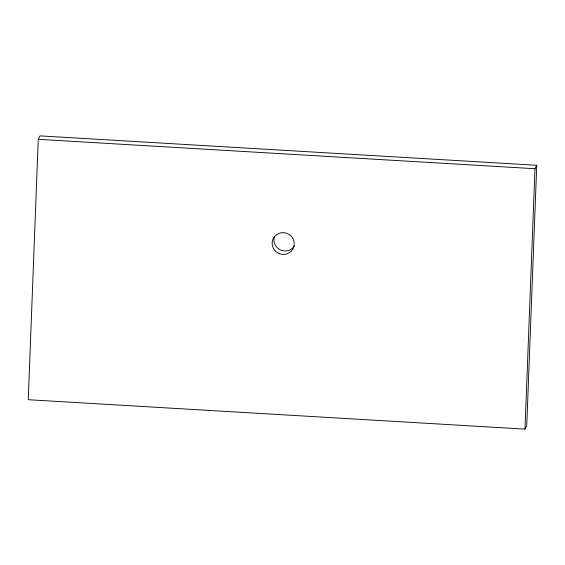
<?xml version="1.0" encoding="UTF-8"?>
<svg xmlns="http://www.w3.org/2000/svg" width="565" height="565" viewBox="0 0 565 565"><rect width="100%" height="100%" fill="white"/><g stroke="black" fill="none" stroke-linecap="round" stroke-linejoin="round"><path stroke-width="0.85" d="M38.251 139.322L28.25 399.716L524.984 429.118L526.75 425.678L536.75 165.284L40.016 135.883L38.251 139.322L534.991 168.723L536.75 165.284M524.984 429.118L534.991 168.723M294.309 246.086A11.109 10.806 27.1 0 1 274.399 236.657M273.432 248.395A11.109 10.806 27.1 0 0 292.55 249.525A11.109 10.806 27.1 0 0 283.616 232.681A11.109 10.806 27.1 0 0 273.432 248.395"/></g></svg>
